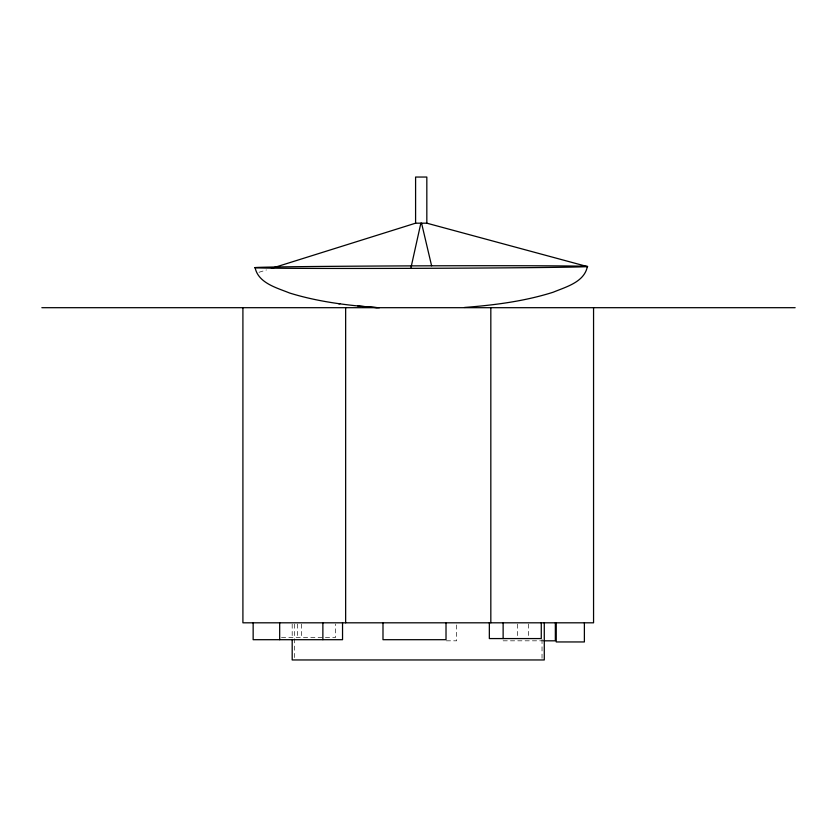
<?xml version="1.0" encoding="UTF-8"?>
<svg xmlns="http://www.w3.org/2000/svg" width="837" height="837" viewBox="0 0 837 837"><rect width="100%" height="100%" fill="white"/><g stroke="black" fill="none" stroke-linecap="round" stroke-linejoin="round"><path stroke-width="0.63" stroke-dasharray="4.18 3.14" d="M259.02 272.276L266.48 269.943M281.494 637.449L335.564 637.449L335.564 624.036M446.351 640.818L456.636 640.818L456.636 624.099M503.131 640.818L542.679 640.818M542.031 639.468L542.031 659.954M528.356 624.025L528.356 637.355M517.339 624.099L517.339 636.967M301.665 624.109L301.665 638.401M297.501 624.036L297.501 637.449M294.436 624.099L294.436 658.677M292.186 624.099L292.186 638.181"/><path stroke-width="1.26" d="M464.493 307.461C494.426 305.118 524.485 301.32 553.194 292.218C565.885 286.924 584.352 282.174 587.344 266.574A166.458 1.235 -0.2 0 0 431.61 265.81A166.448 1.235 -0.2 0 0 255.086 267.589A166.448 1.235 -0.2 0 0 410.821 268.353L420.854 223.186M271.45 268.384L415.591 223.186L426.828 223.186L587.344 266.574A166.448 1.235 -0.2 0 1 410.821 268.353M41.85 307.692L795.15 307.692M543.83 640.818L555.349 640.818L555.349 622.812M379.266 307.807C349.029 305.599 318.646 302.021 289.592 293.013C276.806 287.792 258.298 283.178 255.076 267.589M357.912 306.028L377.215 307.618M338.399 303.653L339.885 303.81M421.566 223.186L431.61 265.81M593.559 307.692L593.559 622.812L242.908 622.812L242.908 307.692M584.383 622.812L584.383 641.948L556.249 641.948L556.249 622.812M544.28 622.812L544.28 659.954L292.186 659.954L292.186 639.468M541.267 622.812L541.267 638.568L489.342 638.568L489.342 622.812M503.131 622.812L503.131 638.568M490.827 307.692L490.827 622.812M446.016 622.812L446.016 639.698L382.99 639.698L382.99 622.812M426.828 223.186L426.828 177.046L415.591 177.046L415.591 223.186M345.65 307.692L345.65 622.812M342.542 622.812L342.542 639.698L253.151 639.698L253.151 622.812M322.873 622.812L322.873 639.698M279.684 622.812L279.684 639.698"/></g></svg>
